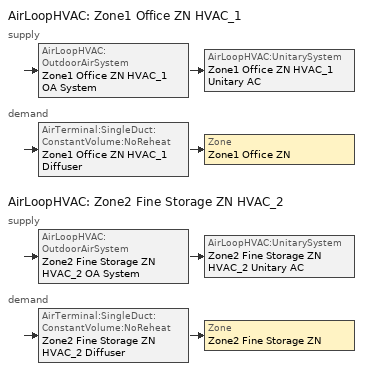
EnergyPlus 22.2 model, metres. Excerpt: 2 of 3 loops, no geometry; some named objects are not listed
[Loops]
AirLoopHVAC 'Zone1 Office ZN HVAC_1'
 supply: AirLoopHVAC:OutdoorAirSystem 'Zone1 Office ZN HVAC_1 OA System' > AirLoopHVAC:UnitarySystem 'Zone1 Office ZN HVAC_1 Unitary AC'
 demand: AirTerminal:SingleDuct:ConstantVolume:NoReheat 'Zone1 Office ZN HVAC_1 Diffuser' > Zone 'Zone1 Office ZN'
AirLoopHVAC 'Zone2 Fine Storage ZN HVAC_2'
 supply: AirLoopHVAC:OutdoorAirSystem 'Zone2 Fine Storage ZN HVAC_2 OA System' > AirLoopHVAC:UnitarySystem 'Zone2 Fine Storage ZN HVAC_2 Unitary AC'
 demand: AirTerminal:SingleDuct:ConstantVolume:NoReheat 'Zone2 Fine Storage ZN HVAC_2 Diffuser' > Zone 'Zone2 Fine Storage ZN'
[ZoneControl:Thermostat] Temperature Difference Between Cutout And Setpoint {deltaC}=0
Name | Zone or ZoneList | Control Type Schedule | Control 1
Zone1 Office ZN Thermostat | Zone1 Office ZN | Zone1 Office ZN Thermostat Schedule | Warehouse Office Thermostat 1
Zone2 Fine Storage ZN Thermostat | Zone2 Fine Storage ZN | Zone2 Fine Storage ZN Thermostat Schedule | Warehouse Fine Thermostat 1
[ThermostatSetpoint:DualSetpoint]
Name | Heating Setpoint Temperature Schedule | Cooling Setpoint Temperature Schedule
Warehouse Office Thermostat 1 | Warehouse HtgSetp | Warehouse ClgSetp
Warehouse Fine Thermostat 1 | Warehouse Fine Storage Heating Setpoint Schedule | Warehouse Fine Storage Cooling Setpoint Schedule
[AirTerminal:SingleDuct:ConstantVolume:NoReheat] Availability Schedule=Always On Discrete; Maximum Air Flow Rate {m3/s}=AutoSize
Zone1 Office ZN HVAC_1 Diffuser; Zone2 Fine Storage ZN HVAC_2 Diffuser
[Zone equipment]
Zone1 Office ZN: Zone1 Office ZN HVAC_1 Diffuser
Zone2 Fine Storage ZN: Zone2 Fine Storage ZN HVAC_2 Diffuser
[Sizing:Zone] Zone Cooling Design Supply Air Temperature Input Method=SupplyAirTemperature; Zone Cooling Design Supply Air Temperature {C}=12.7778; Zone Cooling Design Supply Air Temperature Difference {deltaC}=11.11; Zone Heating Design Supply Air Temperature Input Method=SupplyAirTemperature; Zone Heating Design Supply Air Temperature {C}=50; Zone Heating Design Supply Air Temperature Difference {deltaC}=11.11; Zone Cooling Design Supply Air Humidity Ratio {kgWater/kgDryAir}=0.0085; Zone Heating Design Supply Air Humidity Ratio {kgWater/kgDryAir}=0.008; Cooling Design Air Flow Method=DesignDay; Cooling Design Air Flow Rate {m3/s}=0; Cooling Minimum Air Flow per Zone Floor Area {m3/s-m2}=0.000762; Cooling Minimum Air Flow {m3/s}=0; Cooling Minimum Air Flow Fraction=0; Heating Design Air Flow Method=DesignDay; Heating Design Air Flow Rate {m3/s}=0; Heating Maximum Air Flow per Zone Floor Area {m3/s-m2}=0.002032; Heating Maximum Air Flow {m3/s}=0.141576; Heating Maximum Air Flow Fraction=0.3; Account for Dedicated Outdoor Air System=No; Zone Load Sizing Method=Sensible Load Only No Latent Load; Zone Latent Cooling Design Supply Air Humidity Ratio Input Method=HumidityRatioDifference; Zone Cooling Design Supply Air Humidity Ratio Difference {kgWater/kgDryAir}=0.005; Zone Latent Heating Design Supply Air Humidity Ratio Input Method=HumidityRatioDifference; Zone Humidification Design Supply Air Humidity Ratio Difference {kgWater/kgDryAir}=0.005
Name | Design Specification Outdoor Air Object
Zone1 Office ZN | Zone1 Office ZN DSOA Space List
Zone2 Fine Storage ZN | Zone2 Fine Storage ZN DSOA Space List
[Controller:MechanicalVentilation] Availability Schedule=Warehouse MinOA_MotorizedDamper_Sched; Demand Controlled Ventilation=No; System Outdoor Air Method=ZoneSum
Name | Zone or ZoneList Name 1 | Design Specification Outdoor Air Object Name 1
Controller Mechanical Ventilation 1 | Zone1 Office ZN | Warehouse Office Ventilation
Controller Mechanical Ventilation 2 | Zone2 Fine Storage ZN | Warehouse Fine Ventilation
[DesignSpecification:OutdoorAir] Outdoor Air Method=Sum; Outdoor Air Flow per Zone Floor Area {m3/s-m2}=0.0003048; Outdoor Air Flow per Zone {m3/s}=0; Outdoor Air Flow Air Changes per Hour {1/hr}=0
Name | Outdoor Air Flow per Person {m3/s-person}
Warehouse Office Ventilation | 0.00235974
Warehouse Fine Ventilation | 0
[DesignSpecification:OutdoorAir:SpaceList]
Name | Space Name 1 | Space Design Specification Outdoor Air Object Name 1
Zone1 Office ZN DSOA Space List | Zone1 Office | Warehouse Office Ventilation
Zone2 Fine Storage ZN DSOA Space List | Zone2 Fine Storage | Warehouse Fine Ventilation
[Coil:Heating:Fuel] Fuel Type=NaturalGas; Burner Efficiency=0.8; Nominal Capacity {W}=AutoSize; Parasitic Electric Load {W}=0; Parasitic Fuel Load {W}=0
Name | Availability Schedule
Zone3 Bulk Storage ZN UnitHeater Gas Htg Coil 164kBtu/hr 0.8 Thermal Eff | Always On
Zone1 Office ZN HVAC_1 Gas Htg Coil 146kBtu/hr 0.8 Thermal Eff; Zone2 Fine Storage ZN HVAC_2 Gas Htg Coil 463kBtu/hr 0.8 Thermal Eff | Always On Discrete
[AirLoopHVAC] Design Supply Air Flow Rate {m3/s}=AutoSize; Design Return Air Flow Fraction of Supply Air Flow=1
Zone1 Office ZN HVAC_1; Zone2 Fine Storage ZN HVAC_2
[Sizing:System] Type of Load to Size On=Sensible; Design Outdoor Air Flow Rate {m3/s}=Autosize; Central Heating Maximum System Air Flow Ratio=1; Preheat Design Temperature {C}=7.22222; Preheat Design Humidity Ratio {kgWater/kgDryAir}=0.008; Precool Design Temperature {C}=12.7778; Precool Design Humidity Ratio {kgWater/kgDryAir}=0.008; Central Cooling Design Supply Air Temperature {C}=12.7778; Central Heating Design Supply Air Temperature {C}=50; Type of Zone Sum to Use=Coincident; 100% Outdoor Air in Cooling=No; 100% Outdoor Air in Heating=No; Central Cooling Design Supply Air Humidity Ratio {kgWater/kgDryAir}=0.0085; Central Heating Design Supply Air Humidity Ratio {kgWater/kgDryAir}=0.008; Cooling Supply Air Flow Rate Method=DesignDay; Cooling Supply Air Flow Rate {m3/s}=0; Cooling Supply Air Flow Rate Per Floor Area {m3/s-m2}=0.00996765; Cooling Fraction of Autosized Cooling Supply Air Flow Rate=1; Cooling Supply Air Flow Rate Per Unit Cooling Capacity {m3/s-W}=3.94755e-05; Heating Supply Air Flow Rate Method=DesignDay; Heating Supply Air Flow Rate {m3/s}=0; Heating Supply Air Flow Rate Per Floor Area {m3/s-m2}=0.00996765; Heating Fraction of Autosized Heating Supply Air Flow Rate=1; Heating Fraction of Autosized Cooling Supply Air Flow Rate=1; Heating Supply Air Flow Rate Per Unit Heating Capacity {m3/s-W}=3.15882e-05; System Outdoor Air Method=ZoneSum; Zone Maximum Outdoor Air Fraction=1; Cooling Design Capacity Method=CoolingDesignCapacity; Cooling Design Capacity {W}=Autosize; Cooling Design Capacity Per Floor Area {W/m2}=234.7; Fraction of Autosized Cooling Design Capacity=1; Heating Design Capacity Method=HeatingDesignCapacity; Heating Design Capacity {W}=Autosize; Heating Design Capacity Per Floor Area {W/m2}=157; Fraction of Autosized Heating Design Capacity=1; Central Cooling Capacity Control Method=OnOff; Occupant Diversity=Autosize
Zone1 Office ZN HVAC_1; Zone2 Fine Storage ZN HVAC_2
[AvailabilityManager:NightCycle] Applicability Schedule=Always On Discrete; Fan Schedule=Warehouse FanSched; Control Type=CycleOnAny; Thermostat Tolerance {deltaC}=1; Cycling Run Time Control Type=FixedRunTime; Cycling Run Time {s}=1800
Availability Manager Night Cycle 1; Availability Manager Night Cycle 2
[Controller:OutdoorAir] Minimum Outdoor Air Flow Rate {m3/s}=Autosize; Maximum Outdoor Air Flow Rate {m3/s}=Autosize; Economizer Control Type=DifferentialEnthalpy; Economizer Control Action Type=ModulateFlow; Lockout Type=LockoutWithHeating; Minimum Limit Type=FixedMinimum; Minimum Outdoor Air Schedule=Warehouse MinOA_MotorizedDamper_Sched; High Humidity Control=No; Control High Indoor Humidity Based on Outdoor Humidity Ratio=Yes; Heat Recovery Bypass Control Type=BypassWhenWithinEconomizerLimits
Name | Maximum Fraction of Outdoor Air Schedule | Mechanical Ventilation Controller
Zone1 Office ZN HVAC_1 OA System Controller | Zone1OfficeZNHVAC1maxOASch | Controller Mechanical Ventilation 1
Zone2 Fine Storage ZN HVAC_2 OA System Controller | Zone2FineStorageZNHVAC2maxOASch | Controller Mechanical Ventilation 2
[AvailabilityManager:Scheduled] Schedule=Always On Discrete
Zone1 Office ZN HVAC_1 OA System Availability Manager; Zone2 Fine Storage ZN HVAC_2 OA System Availability Manager
[SetpointManager:MixedAir] Control Variable=Temperature
Name | Setpoint Node or NodeList
Zone1 Office ZN HVAC_1 Mixed Air Node OS Default SPM | Zone1 Office ZN HVAC_1 Mixed Air Node
Zone2 Fine Storage ZN HVAC_2 Mixed Air Node OS Default SPM | Zone2 Fine Storage ZN HVAC_2 Mixed Air Node
[AirLoopHVAC:UnitarySystem] Control Type=Load; Dehumidification Control Type=None; Availability Schedule=Outage Availability Schedule; Fan Placement=DrawThrough; Supply Air Fan Operating Mode Schedule=Warehouse FanSched; DX Heating Coil Sizing Ratio=1; Use DOAS DX Cooling Coil=No; Minimum Supply Air Temperature {C}=2; Latent Load Control=SensibleOnlyLoadControl; Cooling Supply Air Flow Rate {m3/s}=Autosize; Heating Supply Air Flow Rate {m3/s}=Autosize; No Load Supply Air Flow Rate {m3/s}=Autosize; Maximum Supply Air Temperature {C}=80; Maximum Outdoor Dry-Bulb Temperature for Supplemental Heater Operation {C}=21; Maximum Cycling Rate {cycles/hr}=2.5; Heat Pump Time Constant {s}=60; Fraction of On-Cycle Power Use=0.01; Heat Pump Fan Delay Time {s}=60; Ancillary On-Cycle Electric Power {W}=0; Ancillary Off-Cycle Electric Power {W}=0
Name | Controlling Zone or Thermostat Location | Supply Fan | Heating Coil | Cooling Coil | Supplemental Heating Coil
Zone1 Office ZN HVAC_1 Unitary AC | Zone1 Office ZN | Zone1 Office ZN HVAC_1 Fan | Zone1 Office ZN HVAC_1 Gas Htg Coil 146kBtu/hr 0.8 Thermal Eff | Zone1 Office ZN HVAC_1 2spd DX AC Clg Coil 73kBtu/hr 11.0EER | Zone1 Office ZN HVAC_1 No Heat
Zone2 Fine Storage ZN HVAC_2 Unitary AC | Zone2 Fine Storage ZN | Zone2 Fine Storage ZN HVAC_2 Fan | Zone2 Fine Storage ZN HVAC_2 Gas Htg Coil 463kBtu/hr 0.8 Thermal Eff | Zone2 Fine Storage ZN HVAC_2 2spd DX AC Clg Coil 246kBtu/hr 9.8EER | Zone2 Fine Storage ZN HVAC_2 No Heat
[Fan:OnOff] Availability Schedule=Always On Discrete; Pressure Rise {Pa}=622.722; Maximum Flow Rate {m3/s}=Autosize; Motor In Airstream Fraction=1
Name | Fan Total Efficiency | Motor Efficiency | Fan Power Ratio Function of Speed Ratio Curve | Fan Efficiency Ratio Function of Speed Ratio Curve
Zone1 Office ZN HVAC_1 Fan | 0.56225 | 0.865 | Fan On Off Power Curve | Fan On Off Efficiency Curve
Zone2 Fine Storage ZN HVAC_2 Fan | 0.58175 | 0.895 | Fan On Off Power Curve 1 | Fan On Off Efficiency Curve 1
[Coil:Cooling:DX:TwoSpeed] Availability Schedule=Always On Discrete; High Speed Gross Rated Total Cooling Capacity {W}=Autosize; High Speed Rated Sensible Heat Ratio=Autosize; High Speed Rated Air Flow Rate {m3/s}=Autosize; Unit Internal Static Air Pressure {Pa}=773.3; Low Speed Gross Rated Total Cooling Capacity {W}=Autosize; Low Speed Gross Rated Sensible Heat Ratio=0.69; Low Speed Rated Air Flow Rate {m3/s}=Autosize; Condenser Type=AirCooled; Minimum Outdoor Dry-Bulb Temperature for Compressor Operation {C}=-25; High Speed Evaporative Condenser Effectiveness=0.9; High Speed Evaporative Condenser Air Flow Rate {m3/s}=Autosize; High Speed Evaporative Condenser Pump Rated Power Consumption {W}=Autosize; Low Speed Evaporative Condenser Effectiveness=0.9; Low Speed Evaporative Condenser Air Flow Rate {m3/s}=Autosize; Low Speed Evaporative Condenser Pump Rated Power Consumption {W}=Autosize; Basin Heater Capacity {W/K}=10; Basin Heater Setpoint Temperature {C}=2
Name | High Speed Gross Rated Cooling COP {W/W} | Total Cooling Capacity Function of Temperature Curve | Total Cooling Capacity Function of Flow Fraction Curve | Energy Input Ratio Function of Temperature Curve | Energy Input Ratio Function of Flow Fraction Curve | Part Load Fraction Correlation Curve | Low Speed Gross Rated Cooling COP {W/W} | Low Speed Total Cooling Capacity Function of Temperature Curve | Low Speed Energy Input Ratio Function of Temperature Curve
Zone1 Office ZN HVAC_1 2spd DX AC Clg Coil 73kBtu/hr 11.0EER | 3.79883 | PSZ-Fine Storage DX Coil Cap-FT | DX Coil Cap-FF | PSZ-AC DX Coil EIR-FT | Split DX Coil EIR-FF | HPACCOOLPLFFPLR | 3.79883 | PSZ-Fine Storage DX Coil Cap-FT | PSZ-AC DX Coil EIR-FT
Zone2 Fine Storage ZN HVAC_2 2spd DX AC Clg Coil 246kBtu/hr 9.8EER | 3.39929 | PSZ-AC_CoolCLennoxStandard10Ton_TGA120S2B_CapFT | AHU-1_CoolCStandard10Ton_CapFF | PSZ-AC_CoolCStandard10Ton_EIRFT | CoolCLennoxStandard10Ton_TGA120S2B_EIRFFF | PSZ-AC_CoolCLennoxStandard10Ton_TGA120S2B_PLR | 3.39929 | PSZ-AC_CoolCLennoxStandard10Ton_TGA120S2B_CapFT | PSZ-AC_CoolCStandard10Ton_EIRFT
[Coil:Heating:Electric] Availability Schedule=Always Off Discrete; Efficiency=1; Nominal Capacity {W}=0
Zone1 Office ZN HVAC_1 No Heat; Zone2 Fine Storage ZN HVAC_2 No Heat
[SetpointManager:SingleZone:Reheat] Control Variable=Temperature; Minimum Supply Air Temperature {C}=12.7778; Maximum Supply Air Temperature {C}=50
Name | Control Zone | Setpoint Node or NodeList
Zone1 Office ZN Setpoint Manager SZ Reheat | Zone1 Office ZN | Zone1 Office ZN HVAC_1 Supply Outlet Node
Zone2 Fine Storage ZN Setpoint Manager SZ Reheat | Zone2 Fine Storage ZN | Zone2 Fine Storage ZN HVAC_2 Supply Outlet Node
[Schedule:Day:Interval]
Warehouse HtgSetp Default; Warehouse HtgSetp Sat Day: No, 06:00, 15.6, 18:00, 21.1, 24:00, 15.6
Warehouse HtgSetp Sun Day: No, 24:00, 15.6
Schedule Day 15; Schedule Day 12; Schedule Day 10; Schedule Day 40; Schedule Day 30; Schedule Day 60; Schedule Day 1; Schedule Day 38; Schedule Day 50: No, 01:00, 0, 02:00, 0, 03:00, 0, 04:00, 0, 05:00, 0, 06:00, 0, 07:00, 0, 08:00, 0, 09:00, 0, 10:00, 0, 11:00, 0, 12:00, 0, 13:00, 0, 14:00, 0, 15:00, 0, 16:00, 0, 17:00, 0, 18:00, 0, 19:00, 0, 20:00, 0, 21:00, 0, 22:00, 0, 23:00, 0, 24:00, 0
Schedule Day 16: No, 01:00, 15.6, 02:00, 15.6, 03:00, 15.6, 04:00, 15.6, 05:00, 15.6, 06:00, 15.6, 07:00, 21.1, 08:00, 21.1, 09:00, 21.1, 10:00, 21.1, 11:00, 21.1, 12:00, 21.1, 13:00, 21.1, 14:00, 21.1, 15:00, 21.1, 16:00, 21.1, 17:00, 21.1, 18:00, 21.1, 19:00, 15.6, 20:00, 15.6, 21:00, 15.6, 22:00, 15.6, 23:00, 15.6, 24:00, 15.6
Warehouse HtgSetp Summer Design Day; Warehouse HtgSetp Winter Design Day: No, 06:00, 15.6, 07:00, 17.8, 08:00, 20, 18:00, 21, 24:00, 15.6
Warehouse ClgSetp Default: No, 06:00, 29.4, 18:00, 23.9, 24:00, 29.4
Warehouse ClgSetp Sun Day: No, 24:00, 29.4
Schedule Day 13: No, 01:00, 29.4, 02:00, 29.4, 03:00, 29.4, 04:00, 29.4, 05:00, 29.4, 06:00, 29.4, 07:00, 23.9, 08:00, 23.9, 09:00, 23.9, 10:00, 23.9, 11:00, 23.9, 12:00, 23.9, 13:00, 23.9, 14:00, 23.9, 15:00, 23.9, 16:00, 23.9, 17:00, 23.9, 18:00, 23.9, 19:00, 29.4, 20:00, 29.4, 21:00, 29.4, 22:00, 29.4, 23:00, 29.4, 24:00, 29.4
Warehouse ClgSetp Summer Design Day; Warehouse ClgSetp Winter Design Day: No, 06:00, 29.4, 07:00, 27.8, 08:00, 25.6, 18:00, 23.9, 24:00, 29.4
Warehouse MinOA_MotorizedDamper_Sched Sat|Wkdy Day: No, 08:00, 0, 18:00, 1, 24:00, 0
Warehouse MinOA_MotorizedDamper_Sched Default; Warehouse FanSched Default: No, 24:00, 0
Schedule Day 11: No, 01:00, 0, 02:00, 0, 03:00, 0, 04:00, 0, 05:00, 0, 06:00, 0, 07:00, 0, 08:00, 0, 09:00, 1, 10:00, 1, 11:00, 1, 12:00, 1, 13:00, 1, 14:00, 1, 15:00, 1, 16:00, 1, 17:00, 1, 18:00, 1, 19:00, 0, 20:00, 0, 21:00, 0, 22:00, 0, 23:00, 0, 24:00, 0
Warehouse MinOA_MotorizedDamper_Sched Summer Design Day; Warehouse MinOA_MotorizedDamper_Sched Winter Design Day; Always On Default; Warehouse FanSched Summer Design Day; Warehouse FanSched Winter Design Day: No, 24:00, 1
Warehouse Fine Storage Heating Setpoint Schedule Default; Warehouse Fine Storage Heating Setpoint Schedule Summer Design Day; Warehouse Fine Storage Heating Setpoint Schedule Winter Design Day: No, 24:00, 15.56
Schedule Day 41: No, 01:00, 15.56, 02:00, 15.56, 03:00, 15.56, 04:00, 15.56, 05:00, 15.56, 06:00, 15.56, 07:00, 15.56, 08:00, 15.56, 09:00, 15.56, 10:00, 15.56, 11:00, 15.56, 12:00, 15.56, 13:00, 15.56, 14:00, 15.56, 15:00, 15.56, 16:00, 15.56, 17:00, 15.56, 18:00, 15.56, 19:00, 15.56, 20:00, 15.56, 21:00, 15.56, 22:00, 15.56, 23:00, 15.56, 24:00, 15.56
Warehouse Fine Storage Cooling Setpoint Schedule Default; Warehouse Fine Storage Cooling Setpoint Schedule Summer Design Day; Warehouse Fine Storage Cooling Setpoint Schedule Winter Design Day: No, 24:00, 26.7
Schedule Day 31: No, 01:00, 26.7, 02:00, 26.7, 03:00, 26.7, 04:00, 26.7, 05:00, 26.7, 06:00, 26.7, 07:00, 26.7, 08:00, 26.7, 09:00, 26.7, 10:00, 26.7, 11:00, 26.7, 12:00, 26.7, 13:00, 26.7, 14:00, 26.7, 15:00, 26.7, 16:00, 26.7, 17:00, 26.7, 18:00, 26.7, 19:00, 26.7, 20:00, 26.7, 21:00, 26.7, 22:00, 26.7, 23:00, 26.7, 24:00, 26.7
Schedule Day 61: No, 01:00, 1, 02:00, 1, 03:00, 1, 04:00, 1, 05:00, 1, 06:00, 1, 07:00, 1, 08:00, 1, 09:00, 1, 10:00, 1, 11:00, 1, 12:00, 1, 13:00, 1, 14:00, 1, 15:00, 1, 16:00, 1, 17:00, 1, 18:00, 1, 19:00, 1, 20:00, 1, 21:00, 1, 22:00, 1, 23:00, 1, 24:00, 1
Schedule Day 2; Schedule Day 51: No, 01:00, 0.7, 02:00, 0.7, 03:00, 0.7, 04:00, 0.7, 05:00, 0.7, 06:00, 0.7, 07:00, 0.7, 08:00, 0.7, 09:00, 0.7, 10:00, 0.7, 11:00, 0.7, 12:00, 0.7, 13:00, 0.7, 14:00, 0.7, 15:00, 0.7, 16:00, 0.7, 17:00, 0.7, 18:00, 0.7, 19:00, 0.7, 20:00, 0.7, 21:00, 0.7, 22:00, 0.7, 23:00, 0.7, 24:00, 0.7
Schedule Day 39: No, 01:00, 0, 02:00, 0, 03:00, 0, 04:00, 0, 05:00, 0, 06:00, 0, 07:00, 0, 08:00, 1, 09:00, 1, 10:00, 1, 11:00, 1, 12:00, 1, 13:00, 1, 14:00, 1, 15:00, 1, 16:00, 1, 17:00, 1, 18:00, 1, 19:00, 0, 20:00, 0, 21:00, 0, 22:00, 0, 23:00, 0, 24:00, 0
Warehouse FanSched Sat|Wkdy Day: No, 07:00, 0, 18:00, 1, 24:00, 0
Zone1OfficeZNHVAC1maxOASchDefault; Zone2FineStorageZNHVAC2maxOASchDefault: No, 24:00, 0.7
[Schedule:Week:Daily]
Warehouse HtgSetp Week Rule - Jan1-Jan6: Warehouse HtgSetp Default, Warehouse HtgSetp Default, Warehouse HtgSetp Default, Warehouse HtgSetp Default, Warehouse HtgSetp Default, Warehouse HtgSetp Default, Warehouse HtgSetp Sat Day, Warehouse HtgSetp Default, Warehouse HtgSetp Summer Design Day, Warehouse HtgSetp Winter Design Day, Warehouse HtgSetp Default, Warehouse HtgSetp Default
Warehouse HtgSetp Week Rule - Jan7-May26; Warehouse HtgSetp Week Rule - Jun3-Dec31: Warehouse HtgSetp Sun Day, Warehouse HtgSetp Default, Warehouse HtgSetp Default, Warehouse HtgSetp Default, Warehouse HtgSetp Default, Warehouse HtgSetp Default, Warehouse HtgSetp Sat Day, Warehouse HtgSetp Default, Warehouse HtgSetp Summer Design Day, Warehouse HtgSetp Winter Design Day, Warehouse HtgSetp Default, Warehouse HtgSetp Default
Warehouse HtgSetp Week Rule - May27-Jun2: Warehouse HtgSetp Sun Day, Warehouse HtgSetp Default, Warehouse HtgSetp Default, Schedule Day 15, Schedule Day 16, Warehouse HtgSetp Default, Warehouse HtgSetp Sat Day, Warehouse HtgSetp Default, Warehouse HtgSetp Summer Design Day, Warehouse HtgSetp Winter Design Day, Warehouse HtgSetp Default, Warehouse HtgSetp Default
Warehouse ClgSetp Week Rule - Jan1-Jan6: Warehouse ClgSetp Default, Warehouse ClgSetp Default, Warehouse ClgSetp Default, Warehouse ClgSetp Default, Warehouse ClgSetp Default, Warehouse ClgSetp Default, Warehouse ClgSetp Default, Warehouse ClgSetp Default, Warehouse ClgSetp Summer Design Day, Warehouse ClgSetp Winter Design Day, Warehouse ClgSetp Default, Warehouse ClgSetp Default
Warehouse ClgSetp Week Rule - Jan7-May26; Warehouse ClgSetp Week Rule - Jun3-Dec31: Warehouse ClgSetp Sun Day, Warehouse ClgSetp Default, Warehouse ClgSetp Default, Warehouse ClgSetp Default, Warehouse ClgSetp Default, Warehouse ClgSetp Default, Warehouse ClgSetp Default, Warehouse ClgSetp Default, Warehouse ClgSetp Summer Design Day, Warehouse ClgSetp Winter Design Day, Warehouse ClgSetp Default, Warehouse ClgSetp Default
Warehouse ClgSetp Week Rule - May27-Jun2: Warehouse ClgSetp Sun Day, Warehouse ClgSetp Default, Warehouse ClgSetp Default, Schedule Day 12, Schedule Day 13, Warehouse ClgSetp Default, Warehouse ClgSetp Default, Warehouse ClgSetp Default, Warehouse ClgSetp Summer Design Day, Warehouse ClgSetp Winter Design Day, Warehouse ClgSetp Default, Warehouse ClgSetp Default
Warehouse MinOA_MotorizedDamper_Sched Week Rule - Jan1-Jan6: Warehouse MinOA_MotorizedDamper_Sched Sat|Wkdy Day, Warehouse MinOA_MotorizedDamper_Sched Sat|Wkdy Day, Warehouse MinOA_MotorizedDamper_Sched Sat|Wkdy Day, Warehouse MinOA_MotorizedDamper_Sched Sat|Wkdy Day, Warehouse MinOA_MotorizedDamper_Sched Sat|Wkdy Day, Warehouse MinOA_MotorizedDamper_Sched Sat|Wkdy Day, Warehouse MinOA_MotorizedDamper_Sched Sat|Wkdy Day, Warehouse MinOA_MotorizedDamper_Sched Default, Warehouse MinOA_MotorizedDamper_Sched Summer Design Day, Warehouse MinOA_MotorizedDamper_Sched Winter Design Day, Warehouse MinOA_MotorizedDamper_Sched Default, Warehouse MinOA_MotorizedDamper_Sched Default
Warehouse MinOA_MotorizedDamper_Sched Week Rule - Jan7-May26; Warehouse MinOA_MotorizedDamper_Sched Week Rule - Jun3-Dec31: Warehouse MinOA_MotorizedDamper_Sched Default, Warehouse MinOA_MotorizedDamper_Sched Sat|Wkdy Day, Warehouse MinOA_MotorizedDamper_Sched Sat|Wkdy Day, Warehouse MinOA_MotorizedDamper_Sched Sat|Wkdy Day, Warehouse MinOA_MotorizedDamper_Sched Sat|Wkdy Day, Warehouse MinOA_MotorizedDamper_Sched Sat|Wkdy Day, Warehouse MinOA_MotorizedDamper_Sched Sat|Wkdy Day, Warehouse MinOA_MotorizedDamper_Sched Default, Warehouse MinOA_MotorizedDamper_Sched Summer Design Day, Warehouse MinOA_MotorizedDamper_Sched Winter Design Day, Warehouse MinOA_MotorizedDamper_Sched Default, Warehouse MinOA_MotorizedDamper_Sched Default
Warehouse MinOA_MotorizedDamper_Sched Week Rule - May27-Jun2: Warehouse MinOA_MotorizedDamper_Sched Default, Warehouse MinOA_MotorizedDamper_Sched Sat|Wkdy Day, Warehouse MinOA_MotorizedDamper_Sched Sat|Wkdy Day, Schedule Day 10, Schedule Day 11, Warehouse MinOA_MotorizedDamper_Sched Sat|Wkdy Day, Warehouse MinOA_MotorizedDamper_Sched Sat|Wkdy Day, Warehouse MinOA_MotorizedDamper_Sched Default, Warehouse MinOA_MotorizedDamper_Sched Summer Design Day, Warehouse MinOA_MotorizedDamper_Sched Winter Design Day, Warehouse MinOA_MotorizedDamper_Sched Default, Warehouse MinOA_MotorizedDamper_Sched Default
Warehouse Fine Storage Heating Setpoint Schedule Week Rule - Jan1-May26; Warehouse Fine Storage Heating Setpoint Schedule Week Rule - Jun3-Dec31: Warehouse Fine Storage Heating Setpoint Schedule Default, Warehouse Fine Storage Heating Setpoint Schedule Default, Warehouse Fine Storage Heating Setpoint Schedule Default, Warehouse Fine Storage Heating Setpoint Schedule Default, Warehouse Fine Storage Heating Setpoint Schedule Default, Warehouse Fine Storage Heating Setpoint Schedule Default, Warehouse Fine Storage Heating Setpoint Schedule Default, Warehouse Fine Storage Heating Setpoint Schedule Default, Warehouse Fine Storage Heating Setpoint Schedule Summer Design Day, Warehouse Fine Storage Heating Setpoint Schedule Winter Design Day, Warehouse Fine Storage Heating Setpoint Schedule Default, Warehouse Fine Storage Heating Setpoint Schedule Default
Warehouse Fine Storage Heating Setpoint Schedule Week Rule - May27-Jun2: Warehouse Fine Storage Heating Setpoint Schedule Default, Warehouse Fine Storage Heating Setpoint Schedule Default, Warehouse Fine Storage Heating Setpoint Schedule Default, Schedule Day 40, Schedule Day 41, Warehouse Fine Storage Heating Setpoint Schedule Default, Warehouse Fine Storage Heating Setpoint Schedule Default, Warehouse Fine Storage Heating Setpoint Schedule Default, Warehouse Fine Storage Heating Setpoint Schedule Summer Design Day, Warehouse Fine Storage Heating Setpoint Schedule Winter Design Day, Warehouse Fine Storage Heating Setpoint Schedule Default, Warehouse Fine Storage Heating Setpoint Schedule Default
Warehouse Fine Storage Cooling Setpoint Schedule Week Rule - Jan1-May26; Warehouse Fine Storage Cooling Setpoint Schedule Week Rule - Jun3-Dec31: Warehouse Fine Storage Cooling Setpoint Schedule Default, Warehouse Fine Storage Cooling Setpoint Schedule Default, Warehouse Fine Storage Cooling Setpoint Schedule Default, Warehouse Fine Storage Cooling Setpoint Schedule Default, Warehouse Fine Storage Cooling Setpoint Schedule Default, Warehouse Fine Storage Cooling Setpoint Schedule Default, Warehouse Fine Storage Cooling Setpoint Schedule Default, Warehouse Fine Storage Cooling Setpoint Schedule Default, Warehouse Fine Storage Cooling Setpoint Schedule Summer Design Day, Warehouse Fine Storage Cooling Setpoint Schedule Winter Design Day, Warehouse Fine Storage Cooling Setpoint Schedule Default, Warehouse Fine Storage Cooling Setpoint Schedule Default
Warehouse Fine Storage Cooling Setpoint Schedule Week Rule - May27-Jun2: Warehouse Fine Storage Cooling Setpoint Schedule Default, Warehouse Fine Storage Cooling Setpoint Schedule Default, Warehouse Fine Storage Cooling Setpoint Schedule Default, Schedule Day 30, Schedule Day 31, Warehouse Fine Storage Cooling Setpoint Schedule Default, Warehouse Fine Storage Cooling Setpoint Schedule Default, Warehouse Fine Storage Cooling Setpoint Schedule Default, Warehouse Fine Storage Cooling Setpoint Schedule Summer Design Day, Warehouse Fine Storage Cooling Setpoint Schedule Winter Design Day, Warehouse Fine Storage Cooling Setpoint Schedule Default, Warehouse Fine Storage Cooling Setpoint Schedule Default
Always On Week Rule - Jan1-May26; Always On Week Rule - Jun3-Dec31: Always On Default, Always On Default, Always On Default, Always On Default, Always On Default, Always On Default, Always On Default, Always On Default, Always On Default, Always On Default, Always On Default, Always On Default
Always On Week Rule - May27-Jun2: Always On Default, Always On Default, Always On Default, Schedule Day 60, Schedule Day 61, Always On Default, Always On Default, Always On Default, Always On Default, Always On Default, Always On Default, Always On Default
Warehouse FanSched Week Rule - Jan1-Jan6: Warehouse FanSched Sat|Wkdy Day, Warehouse FanSched Sat|Wkdy Day, Warehouse FanSched Sat|Wkdy Day, Warehouse FanSched Sat|Wkdy Day, Warehouse FanSched Sat|Wkdy Day, Warehouse FanSched Sat|Wkdy Day, Warehouse FanSched Sat|Wkdy Day, Warehouse FanSched Default, Warehouse FanSched Summer Design Day, Warehouse FanSched Winter Design Day, Warehouse FanSched Default, Warehouse FanSched Default
Warehouse FanSched Week Rule - Jan7-May26; Warehouse FanSched Week Rule - Jun3-Dec31: Warehouse FanSched Default, Warehouse FanSched Sat|Wkdy Day, Warehouse FanSched Sat|Wkdy Day, Warehouse FanSched Sat|Wkdy Day, Warehouse FanSched Sat|Wkdy Day, Warehouse FanSched Sat|Wkdy Day, Warehouse FanSched Sat|Wkdy Day, Warehouse FanSched Default, Warehouse FanSched Summer Design Day, Warehouse FanSched Winter Design Day, Warehouse FanSched Default, Warehouse FanSched Default
Warehouse FanSched Week Rule - May27-Jun2: Warehouse FanSched Default, Warehouse FanSched Sat|Wkdy Day, Warehouse FanSched Sat|Wkdy Day, Schedule Day 38, Schedule Day 39, Warehouse FanSched Sat|Wkdy Day, Warehouse FanSched Sat|Wkdy Day, Warehouse FanSched Default, Warehouse FanSched Summer Design Day, Warehouse FanSched Winter Design Day, Warehouse FanSched Default, Warehouse FanSched Default
Zone1OfficeZNHVAC1maxOASch Week Rule - Jan1-May26; Zone1OfficeZNHVAC1maxOASch Week Rule - Jun3-Dec31: Zone1OfficeZNHVAC1maxOASchDefault, Zone1OfficeZNHVAC1maxOASchDefault, Zone1OfficeZNHVAC1maxOASchDefault, Zone1OfficeZNHVAC1maxOASchDefault, Zone1OfficeZNHVAC1maxOASchDefault, Zone1OfficeZNHVAC1maxOASchDefault, Zone1OfficeZNHVAC1maxOASchDefault, Zone1OfficeZNHVAC1maxOASchDefault, Zone1OfficeZNHVAC1maxOASchDefault, Zone1OfficeZNHVAC1maxOASchDefault, Zone1OfficeZNHVAC1maxOASchDefault, Zone1OfficeZNHVAC1maxOASchDefault
Zone1OfficeZNHVAC1maxOASch Week Rule - May27-Jun2: Zone1OfficeZNHVAC1maxOASchDefault, Zone1OfficeZNHVAC1maxOASchDefault, Zone1OfficeZNHVAC1maxOASchDefault, Schedule Day 50, Schedule Day 51, Zone1OfficeZNHVAC1maxOASchDefault, Zone1OfficeZNHVAC1maxOASchDefault, Zone1OfficeZNHVAC1maxOASchDefault, Zone1OfficeZNHVAC1maxOASchDefault, Zone1OfficeZNHVAC1maxOASchDefault, Zone1OfficeZNHVAC1maxOASchDefault, Zone1OfficeZNHVAC1maxOASchDefault
Zone2FineStorageZNHVAC2maxOASch Week Rule - Jan1-May26; Zone2FineStorageZNHVAC2maxOASch Week Rule - Jun3-Dec31: Zone2FineStorageZNHVAC2maxOASchDefault, Zone2FineStorageZNHVAC2maxOASchDefault, Zone2FineStorageZNHVAC2maxOASchDefault, Zone2FineStorageZNHVAC2maxOASchDefault, Zone2FineStorageZNHVAC2maxOASchDefault, Zone2FineStorageZNHVAC2maxOASchDefault, Zone2FineStorageZNHVAC2maxOASchDefault, Zone2FineStorageZNHVAC2maxOASchDefault, Zone2FineStorageZNHVAC2maxOASchDefault, Zone2FineStorageZNHVAC2maxOASchDefault, Zone2FineStorageZNHVAC2maxOASchDefault, Zone2FineStorageZNHVAC2maxOASchDefault
Zone2FineStorageZNHVAC2maxOASch Week Rule - May27-Jun2: Zone2FineStorageZNHVAC2maxOASchDefault, Zone2FineStorageZNHVAC2maxOASchDefault, Zone2FineStorageZNHVAC2maxOASchDefault, Schedule Day 1, Schedule Day 2, Zone2FineStorageZNHVAC2maxOASchDefault, Zone2FineStorageZNHVAC2maxOASchDefault, Zone2FineStorageZNHVAC2maxOASchDefault, Zone2FineStorageZNHVAC2maxOASchDefault, Zone2FineStorageZNHVAC2maxOASchDefault, Zone2FineStorageZNHVAC2maxOASchDefault, Zone2FineStorageZNHVAC2maxOASchDefault
[Schedule:Year]
Warehouse HtgSetp: Warehouse HtgSetp Week Rule - Jan1-Jan6, 1, 1, 1, 6, Warehouse HtgSetp Week Rule - Jan7-May26, 1, 7, 5, 26, Warehouse HtgSetp Week Rule - May27-Jun2, 5, 27, 6, 2, Warehouse HtgSetp Week Rule - Jun3-Dec31, 6, 3, 12, 31
Warehouse ClgSetp: Warehouse ClgSetp Week Rule - Jan1-Jan6, 1, 1, 1, 6, Warehouse ClgSetp Week Rule - Jan7-May26, 1, 7, 5, 26, Warehouse ClgSetp Week Rule - May27-Jun2, 5, 27, 6, 2, Warehouse ClgSetp Week Rule - Jun3-Dec31, 6, 3, 12, 31
Warehouse MinOA_MotorizedDamper_Sched: Warehouse MinOA_MotorizedDamper_Sched Week Rule - Jan1-Jan6, 1, 1, 1, 6, Warehouse MinOA_MotorizedDamper_Sched Week Rule - Jan7-May26, 1, 7, 5, 26, Warehouse MinOA_MotorizedDamper_Sched Week Rule - May27-Jun2, 5, 27, 6, 2, Warehouse MinOA_MotorizedDamper_Sched Week Rule - Jun3-Dec31, 6, 3, 12, 31
Warehouse Fine Storage Heating Setpoint Schedule: Warehouse Fine Storage Heating Setpoint Schedule Week Rule - Jan1-May26, 1, 1, 5, 26, Warehouse Fine Storage Heating Setpoint Schedule Week Rule - May27-Jun2, 5, 27, 6, 2, Warehouse Fine Storage Heating Setpoint Schedule Week Rule - Jun3-Dec31, 6, 3, 12, 31
Warehouse Fine Storage Cooling Setpoint Schedule: Warehouse Fine Storage Cooling Setpoint Schedule Week Rule - Jan1-May26, 1, 1, 5, 26, Warehouse Fine Storage Cooling Setpoint Schedule Week Rule - May27-Jun2, 5, 27, 6, 2, Warehouse Fine Storage Cooling Setpoint Schedule Week Rule - Jun3-Dec31, 6, 3, 12, 31
Always On: Always On Week Rule - Jan1-May26, 1, 1, 5, 26, Always On Week Rule - May27-Jun2, 5, 27, 6, 2, Always On Week Rule - Jun3-Dec31, 6, 3, 12, 31
Warehouse FanSched: Warehouse FanSched Week Rule - Jan1-Jan6, 1, 1, 1, 6, Warehouse FanSched Week Rule - Jan7-May26, 1, 7, 5, 26, Warehouse FanSched Week Rule - May27-Jun2, 5, 27, 6, 2, Warehouse FanSched Week Rule - Jun3-Dec31, 6, 3, 12, 31
Zone1OfficeZNHVAC1maxOASch: Zone1OfficeZNHVAC1maxOASch Week Rule - Jan1-May26, 1, 1, 5, 26, Zone1OfficeZNHVAC1maxOASch Week Rule - May27-Jun2, 5, 27, 6, 2, Zone1OfficeZNHVAC1maxOASch Week Rule - Jun3-Dec31, 6, 3, 12, 31
Zone2FineStorageZNHVAC2maxOASch: Zone2FineStorageZNHVAC2maxOASch Week Rule - Jan1-May26, 1, 1, 5, 26, Zone2FineStorageZNHVAC2maxOASch Week Rule - May27-Jun2, 5, 27, 6, 2, Zone2FineStorageZNHVAC2maxOASch Week Rule - Jun3-Dec31, 6, 3, 12, 31
[Schedule:Compact]
Zone1 Office ZN Thermostat Schedule; Zone2 Fine Storage ZN Thermostat Schedule: Through: 12/31, For: AllDays, Until: 24:00, 4
Outage Availability Schedule: Through: 01/01, For: AllDays, Until: 24:00, 1, Through: 01/02, For: AllDays, Until: 24:00, 1, Through: 01/03, For: AllDays, Until: 24:00, 1, Through: 01/04, For: AllDays, Until: 24:00, 1, Through: 01/05, For: AllDays, Until: 24:00, 1, Through: 01/06, For: AllDays, Until: 24:00, 1, Through: 01/07, For: AllDays, Until: 24:00, 1, Through: 01/08, For: AllDays, Until: 24:00, 1, Through: 01/09, For: AllDays, Until: 24:00, 1, Through: 01/10, For: AllDays, Until: 24:00, 1, Through: 01/11, For: AllDays, Until: 24:00, 1, Through: 01/12, For: AllDays, Until: 24:00, 1, Through: 01/13, For: AllDays, Until: 24:00, 1, Through: 01/14, For: AllDays, Until: 24:00, 1, Through: 01/15, For: AllDays, Until: 24:00, 1, Through: 01/16, For: AllDays, Until: 24:00, 1, Through: 01/17, For: AllDays, Until: 24:00, 1, Through: 01/18, For: AllDays, Until: 24:00, 1, Through: 01/19, For: AllDays, Until: 24:00, 1, Through: 01/20, For: AllDays, Until: 24:00, 1, Through: 01/21, For: AllDays, Until: 24:00, 1, Through: 01/22, For: AllDays, Until: 24:00, 1, Through: 01/23, For: AllDays, Until: 24:00, 1, Through: 01/24, For: AllDays, Until: 24:00, 1, Through: 01/25, For: AllDays, Until: 24:00, 1, Through: 01/26, For: AllDays, Until: 24:00, 1, Through: 01/27, For: AllDays, Until: 24:00, 1, Through: 01/28, For: AllDays, Until: 24:00, 1, Through: 01/29, For: AllDays, Until: 24:00, 1, Through: 01/30, For: AllDays, Until: 24:00, 1, Through: 01/31, For: AllDays, Until: 24:00, 1, Through: 02/01, For: AllDays, Until: 24:00, 1, Through: 02/02, For: AllDays, Until: 24:00, 1, Through: 02/03, For: AllDays, Until: 24:00, 1, Through: 02/04, For: AllDays, Until: 24:00, 1, Through: 02/05, For: AllDays, Until: 24:00, 1, Through: 02/06, For: AllDays, Until: 24:00, 1, Through: 02/07, For: AllDays, Until: 24:00, 1, Through: 02/08, For: AllDays, Until: 24:00, 1, Through: 02/09, For: AllDays, Until: 24:00, 1, Through: 02/10, For: AllDays, Until: 24:00, 1, Through: 02/11, For: AllDays, Until: 24:00, 1, Through: 02/12, For: AllDays, Until: 24:00, 1, Through: 02/13, For: AllDays, Until: 24:00, 1, Through: 02/14, For: AllDays, Until: 24:00, 1, Through: 02/15, For: AllDays, Until: 24:00, 1, Through: 02/16, For: AllDays, Until: 24:00, 1, Through: 02/17, For: AllDays, Until: 24:00, 1, Through: 02/18, For: AllDays, Until: 24:00, 1, Through: 02/19, For: AllDays, Until: 24:00, 1, Through: 02/20, For: AllDays, Until: 24:00, 1, Through: 02/21, For: AllDays, Until: 24:00, 1, Through: 02/22, For: AllDays, Until: 24:00, 1, Through: 02/23, For: AllDays, Until: 24:00, 1, Through: 02/24, For: AllDays, Until: 24:00, 1, Through: 02/25, For: AllDays, Until: 24:00, 1, Through: 02/26, For: AllDays, Until: 24:00, 1, Through: 02/27, For: AllDays, Until: 24:00, 1, Through: 02/28, For: AllDays, Until: 24:00, 1, Through: 03/01, For: AllDays, Until: 24:00, 1, Through: 03/02, For: AllDays, Until: 24:00, 1, Through: 03/03, For: AllDays, Until: 24:00, 1, Through: 03/04, For: AllDays, Until: 24:00, 1, Through: 03/05, For: AllDays, Until: 24:00, 1, Through: 03/06, For: AllDays, Until: 24:00, 1, Through: 03/07, For: AllDays, Until: 24:00, 1, Through: 03/08, For: AllDays, Until: 24:00, 1, Through: 03/09, For: AllDays, Until: 24:00, 1, Through: 03/10, For: AllDays, Until: 24:00, 1, Through: 03/11, For: AllDays, Until: 24:00, 1, Through: 03/12, For: AllDays, Until: 24:00, 1, Through: 03/13, For: AllDays, Until: 24:00, 1, Through: 03/14, For: AllDays, Until: 24:00, 1, Through: 03/15, For: AllDays, Until: 24:00, 1, Through: 03/16, For: AllDays, Until: 24:00, 1, Through: 03/17, For: AllDays, Until: 24:00, 1, Through: 03/18, For: AllDays, Until: 24:00, 1, Through: 03/19, For: AllDays, Until: 24:00, 1, Through: 03/20, For: AllDays, Until: 24:00, 1, Through: 03/21, For: AllDays, Until: 24:00, 1, Through: 03/22, For: AllDays, Until: 24:00, 1, Through: 03/23, For: AllDays, Until: 24:00, 1, Through: 03/24, For: AllDays, Until: 24:00, 1, Through: 03/25, For: AllDays, Until: 24:00, 1, Through: 03/26, For: AllDays, Until: 24:00, 1, Through: 03/27, For: AllDays, Until: 24:00, 1, Through: 03/28, For: AllDays, Until: 24:00, 1, Through: 03/29, For: AllDays, Until: 24:00, 1, Through: 03/30, For: AllDays, Until: 24:00, 1, Through: 03/31, For: AllDays, Until: 24:00, 1, Through: 04/01, For: AllDays, Until: 24:00, 1, Through: 04/02, For: AllDays, Until: 24:00, 1, Through: 04/03, For: AllDays, Until: 24:00, 1, Through: 04/04, For: AllDays, Until: 24:00, 1, Through: 04/05, For: AllDays, Until: 24:00, 1, Through: 04/06, For: AllDays, Until: 24:00, 1, Through: 04/07, For: AllDays, Until: 24:00, 1, Through: 04/08, For: AllDays, Until: 24:00, 1, Through: 04/09, For: AllDays, Until: 24:00, 1, Through: 04/10, For: AllDays, Until: 24:00, 1, Through: 04/11, For: AllDays, Until: 24:00, 1, Through: 04/12, For: AllDays, Until: 24:00, 1, Through: 04/13, For: AllDays, Until: 24:00, 1, Through: 04/14, For: AllDays, Until: 24:00, 1, Through: 04/15, For: AllDays, Until: 24:00, 1, Through: 04/16, For: AllDays, Until: 24:00, 1, Through: 04/17, For: AllDays, Until: 24:00, 1, Through: 04/18, For: AllDays, Until: 24:00, 1, Through: 04/19, For: AllDays, Until: 24:00, 1, Through: 04/20, For: AllDays, Until: 24:00, 1, Through: 04/21, For: AllDays, Until: 24:00, 1, Through: 04/22, For: AllDays, Until: 24:00, 1, Through: 04/23, For: AllDays, Until: 24:00, 1, Through: 04/24, For: AllDays, Until: 24:00, 1, Through: 04/25, For: AllDays, Until: 24:00, 1, Through: 04/26, For: AllDays, Until: 24:00, 1, Through: 04/27, For: AllDays, Until: 24:00, 1, Through: 04/28, For: AllDays, Until: 24:00, 1, Through: 04/29, For: AllDays, Until: 24:00, 1, Through: 04/30, For: AllDays, Until: 24:00, 1, Through: 05/01, For: AllDays, Until: 24:00, 1, Through: 05/02, For: AllDays, Until: 24:00, 1, Through: 05/03, For: AllDays, Until: 24:00, 1, Through: 05/04, For: AllDays, Until: 24:00, 1, Through: 05/05, For: AllDays, Until: 24:00, 1, Through: 05/06, For: AllDays, Until: 24:00, 1, Through: 05/07, For: AllDays, Until: 24:00, 1, Through: 05/08, For: AllDays, Until: 24:00, 1, Through: 05/09, For: AllDays, Until: 24:00, 1, Through: 05/10, For: AllDays, Until: 24:00, 1, Through: 05/11, For: AllDays, Until: 24:00, 1, Through: 05/12, For: AllDays, Until: 24:00, 1, Through: 05/13, For: AllDays, Until: 24:00, 1, Through: 05/14, For: AllDays, Until: 24:00, 1, Through: 05/15, For: AllDays, Until: 24:00, 1, Through: 05/16, For: AllDays, Until: 24:00, 1, Through: 05/17, For: AllDays, Until: 24:00, 1, Through: 05/18, For: AllDays, Until: 24:00, 1, Through: 05/19, For: AllDays, Until: 24:00, 1, Through: 05/20, For: AllDays, Until: 24:00, 1, Through: 05/21, For: AllDays, Until: 24:00, 1, Through: 05/22, For: AllDays, Until: 24:00, 1, Through: 05/23, For: AllDays, Until: 24:00, 1, Through: 05/24, For: AllDays, Until: 24:00, 1, Through: 05/25, For: AllDays, Until: 24:00, 1, Through: 05/26, For: AllDays, Until: 24:00, 1, Through: 05/27, For: AllDays, Until: 24:00, 1, Through: 05/28, For: AllDays, Until: 24:00, 1, Through: 05/29, For: AllDays, Until: 24:00, 1, Through: 05/30, For: AllDays, Until: 23:00, 1, Until: 24:00, 0, Through: 05/31, For: AllDays, Until: 23:00, 0, Until: 24:00, 1, Through: 06/01, For: AllDays, Until: 24:00, 1, Through: 06/02, For: AllDays, Until: 24:00, 1, Through: 06/03, For: AllDays, Until: 24:00, 1, Through: 06/04, For: AllDays, Until: 24:00, 1, Through: 06/05, For: AllDays, Until: 24:00, 1, Through: 06/06, For: AllDays, Until: 24:00, 1, Through: 06/07, For: AllDays, Until: 24:00, 1, Through: 06/08, For: AllDays, Until: 24:00, 1, Through: 06/09, For: AllDays, Until: 24:00, 1, Through: 06/10, For: AllDays, Until: 24:00, 1, Through: 06/11, For: AllDays, Until: 24:00, 1, Through: 06/12, For: AllDays, Until: 24:00, 1, Through: 06/13, For: AllDays, Until: 24:00, 1, Through: 06/14, For: AllDays, Until: 24:00, 1, Through: 06/15, For: AllDays, Until: 24:00, 1, Through: 06/16, For: AllDays, Until: 24:00, 1, Through: 06/17, For: AllDays, Until: 24:00, 1, Through: 06/18, For: AllDays, Until: 24:00, 1, Through: 06/19, For: AllDays, Until: 24:00, 1, Through: 06/20, For: AllDays, Until: 24:00, 1, Through: 06/21, For: AllDays, Until: 24:00, 1, Through: 06/22, For: AllDays, Until: 24:00, 1, Through: 06/23, For: AllDays, Until: 24:00, 1, Through: 06/24, For: AllDays, Until: 24:00, 1, Through: 06/25, For: AllDays, Until: 24:00, 1, Through: 06/26, For: AllDays, Until: 24:00, 1, Through: 06/27, For: AllDays, Until: 24:00, 1, Through: 06/28, For: AllDays, Until: 24:00, 1, Through: 06/29, For: AllDays, Until: 24:00, 1, Through: 06/30, For: AllDays, Until: 24:00, 1, Through: 07/01, For: AllDays, Until: 24:00, 1, Through: 07/02, For: AllDays, Until: 24:00, 1, Through: 07/03, For: AllDays, Until: 24:00, 1, Through: 07/04, For: AllDays, Until: 24:00, 1, Through: 07/05, For: AllDays, Until: 24:00, 1, Through: 07/06, For: AllDays, Until: 24:00, 1, Through: 07/07, For: AllDays, Until: 24:00, 1, Through: 07/08, For: AllDays, Until: 24:00, 1, Through: 07/09, For: AllDays, Until: 24:00, 1, Through: 07/10, For: AllDays, Until: 24:00, 1, Through: 07/11, For: AllDays, Until: 24:00, 1, Through: 07/12, For: AllDays, Until: 24:00, 1, Through: 07/13, For: AllDays, Until: 24:00, 1, Through: 07/14, For: AllDays, Until: 24:00, 1, Through: 07/15, For: AllDays, Until: 24:00, 1, Through: 07/16, For: AllDays, Until: 24:00, 1, Through: 07/17, For: AllDays, Until: 24:00, 1, Through: 07/18, For: AllDays, Until: 24:00, 1, Through: 07/19, For: AllDays, Until: 24:00, 1, Through: 07/20, For: AllDays, Until: 24:00, 1, Through: 07/21, For: AllDays, Until: 24:00, 1, Through: 07/22, For: AllDays, Until: 24:00, 1, Through: 07/23, For: AllDays, Until: 24:00, 1, Through: 07/24, For: AllDays, Until: 24:00, 1, Through: 07/25, For: AllDays, Until: 24:00, 1, Through: 07/26, For: AllDays, Until: 24:00, 1, Through: 07/27, For: AllDays, Until: 24:00, 1, Through: 07/28, For: AllDays, Until: 24:00, 1, Through: 07/29, For: AllDays, Until: 24:00, 1, Through: 07/30, For: AllDays, Until: 24:00, 1, Through: 07/31, For: AllDays, Until: 24:00, 1, Through: 08/01, For: AllDays, Until: 24:00, 1, Through: 08/02, For: AllDays, Until: 24:00, 1, Through: 08/03, For: AllDays, Until: 24:00, 1, Through: 08/04, For: AllDays, Until: 24:00, 1, Through: 08/05, For: AllDays, Until: 24:00, 1, Through: 08/06, For: AllDays, Until: 24:00, 1, Through: 08/07, For: AllDays, Until: 24:00, 1, Through: 08/08, For: AllDays, Until: 24:00, 1, Through: 08/09, For: AllDays, Until: 24:00, 1, Through: 08/10, For: AllDays, Until: 24:00, 1, Through: 08/11, For: AllDays, Until: 24:00, 1, Through: 08/12, For: AllDays, Until: 24:00, 1, Through: 08/13, For: AllDays, Until: 24:00, 1, Through: 08/14, For: AllDays, Until: 24:00, 1, Through: 08/15, For: AllDays, Until: 24:00, 1, Through: 08/16, For: AllDays, Until: 24:00, 1, Through: 08/17, For: AllDays, Until: 24:00, 1, Through: 08/18, For: AllDays, Until: 24:00, 1, Through: 08/19, For: AllDays, Until: 24:00, 1, Through: 08/20, For: AllDays, Until: 24:00, 1, Through: 08/21, For: AllDays, Until: 24:00, 1, Through: 08/22, For: AllDays, Until: 24:00, 1, Through: 08/23, For: AllDays, Until: 24:00, 1, Through: 08/24, For: AllDays, Until: 24:00, 1, Through: 08/25, For: AllDays, Until: 24:00, 1, Through: 08/26, For: AllDays, Until: 24:00, 1, Through: 08/27, For: AllDays, Until: 24:00, 1, Through: 08/28, For: AllDays, Until: 24:00, 1, Through: 08/29, For: AllDays, Until: 24:00, 1, Through: 08/30, For: AllDays, Until: 24:00, 1, Through: 08/31, For: AllDays, Until: 24:00, 1, Through: 09/01, For: AllDays, Until: 24:00, 1, Through: 09/02, For: AllDays, Until: 24:00, 1, Through: 09/03, For: AllDays, Until: 24:00, 1, Through: 09/04, For: AllDays, Until: 24:00, 1, Through: 09/05, For: AllDays, Until: 24:00, 1, Through: 09/06, For: AllDays, Until: 24:00, 1, Through: 09/07, For: AllDays, Until: 24:00, 1, Through: 09/08, For: AllDays, Until: 24:00, 1, Through: 09/09, For: AllDays, Until: 24:00, 1, Through: 09/10, For: AllDays, Until: 24:00, 1, Through: 09/11, For: AllDays, Until: 24:00, 1, Through: 09/12, For: AllDays, Until: 24:00, 1, Through: 09/13, For: AllDays, Until: 24:00, 1, Through: 09/14, For: AllDays, Until: 24:00, 1, Through: 09/15, For: AllDays, Until: 24:00, 1, Through: 09/16, For: AllDays, Until: 24:00, 1, Through: 09/17, For: AllDays, Until: 24:00, 1, Through: 09/18, For: AllDays, Until: 24:00, 1, Through: 09/19, For: AllDays, Until: 24:00, 1, Through: 09/20, For: AllDays, Until: 24:00, 1, Through: 09/21, For: AllDays, Until: 24:00, 1, Through: 09/22, For: AllDays, Until: 24:00, 1, Through: 09/23, For: AllDays, Until: 24:00, 1, Through: 09/24, For: AllDays, Until: 24:00, 1, Through: 09/25, For: AllDays, Until: 24:00, 1, Through: 09/26, For: AllDays, Until: 24:00, 1, Through: 09/27, For: AllDays, Until: 24:00, 1, Through: 09/28, For: AllDays, Until: 24:00, 1, Through: 09/29, For: AllDays, Until: 24:00, 1, Through: 09/30, For: AllDays, Until: 24:00, 1, Through: 10/01, For: AllDays, Until: 24:00, 1, Through: 10/02, For: AllDays, Until: 24:00, 1, Through: 10/03, For: AllDays, Until: 24:00, 1, Through: 10/04, For: AllDays, Until: 24:00, 1, Through: 10/05, For: AllDays, Until: 24:00, 1, Through: 10/06, For: AllDays, Until: 24:00, 1, Through: 10/07, For: AllDays, Until: 24:00, 1, Through: 10/08, For: AllDays, Until: 24:00, 1, Through: 10/09, For: AllDays, Until: 24:00, 1, Through: 10/10, For: AllDays, Until: 24:00, 1, Through: 10/11, For: AllDays, Until: 24:00, 1, Through: 10/12, For: AllDays, Until: 24:00, 1, Through: 10/13, For: AllDays, Until: 24:00, 1, Through: 10/14, For: AllDays, Until: 24:00, 1, Through: 10/15, For: AllDays, Until: 24:00, 1, Through: 10/16, For: AllDays, Until: 24:00, 1, Through: 10/17, For: AllDays, Until: 24:00, 1, Through: 10/18, For: AllDays, Until: 24:00, 1, Through: 10/19, For: AllDays, Until: 24:00, 1, Through: 10/20, For: AllDays, Until: 24:00, 1, Through: 10/21, For: AllDays, Until: 24:00, 1, Through: 10/22, For: AllDays, Until: 24:00, 1, Through: 10/23, For: AllDays, Until: 24:00, 1, Through: 10/24, For: AllDays, Until: 24:00, 1, Through: 10/25, For: AllDays, Until: 24:00, 1, Through: 10/26, For: AllDays, Until: 24:00, 1, Through: 10/27, For: AllDays, Until: 24:00, 1, Through: 10/28, For: AllDays, Until: 24:00, 1, Through: 10/29, For: AllDays, Until: 24:00, 1, Through: 10/30, For: AllDays, Until: 24:00, 1, Through: 10/31, For: AllDays, Until: 24:00, 1, Through: 11/01, For: AllDays, Until: 24:00, 1, Through: 11/02, For: AllDays, Until: 24:00, 1, Through: 11/03, For: AllDays, Until: 24:00, 1, Through: 11/04, For: AllDays, Until: 24:00, 1, Through: 11/05, For: AllDays, Until: 24:00, 1, Through: 11/06, For: AllDays, Until: 24:00, 1, Through: 11/07, For: AllDays, Until: 24:00, 1, Through: 11/08, For: AllDays, Until: 24:00, 1, Through: 11/09, For: AllDays, Until: 24:00, 1, Through: 11/10, For: AllDays, Until: 24:00, 1, Through: 11/11, For: AllDays, Until: 24:00, 1, Through: 11/12, For: AllDays, Until: 24:00, 1, Through: 11/13, For: AllDays, Until: 24:00, 1, Through: 11/14, For: AllDays, Until: 24:00, 1, Through: 11/15, For: AllDays, Until: 24:00, 1, Through: 11/16, For: AllDays, Until: 24:00, 1, Through: 11/17, For: AllDays, Until: 24:00, 1, Through: 11/18, For: AllDays, Until: 24:00, 1, Through: 11/19, For: AllDays, Until: 24:00, 1, Through: 11/20, For: AllDays, Until: 24:00, 1, Through: 11/21, For: AllDays, Until: 24:00, 1, Through: 11/22, For: AllDays, Until: 24:00, 1, Through: 11/23, For: AllDays, Until: 24:00, 1, Through: 11/24, For: AllDays, Until: 24:00, 1, Through: 11/25, For: AllDays, Until: 24:00, 1, Through: 11/26, For: AllDays, Until: 24:00, 1, Through: 11/27, For: AllDays, Until: 24:00, 1, Through: 11/28, For: AllDays, Until: 24:00, 1, Through: 11/29, For: AllDays, Until: 24:00, 1, Through: 11/30, For: AllDays, Until: 24:00, 1, Through: 12/01, For: AllDays, Until: 24:00, 1, Through: 12/02, For: AllDays, Until: 24:00, 1, Through: 12/03, For: AllDays, Until: 24:00, 1, Through: 12/04, For: AllDays, Until: 24:00, 1, Through: 12/05, For: AllDays, Until: 24:00, 1, Through: 12/06, For: AllDays, Until: 24:00, 1, Through: 12/07, For: AllDays, Until: 24:00, 1, Through: 12/08, For: AllDays, Until: 24:00, 1, Through: 12/09, For: AllDays, Until: 24:00, 1, Through: 12/10, For: AllDays, Until: 24:00, 1, Through: 12/11, For: AllDays, Until: 24:00, 1, Through: 12/12, For: AllDays, Until: 24:00, 1, Through: 12/13, For: AllDays, Until: 24:00, 1, Through: 12/14, For: AllDays, Until: 24:00, 1, Through: 12/15, For: AllDays, Until: 24:00, 1, Through: 12/16, For: AllDays, Until: 24:00, 1, Through: 12/17, For: AllDays, Until: 24:00, 1, Through: 12/18, For: AllDays, Until: 24:00, 1, Through: 12/19, For: AllDays, Until: 24:00, 1, Through: 12/20, For: AllDays, Until: 24:00, 1, Through: 12/21, For: AllDays, Until: 24:00, 1, Through: 12/22, For: AllDays, Until: 24:00, 1, Through: 12/23, For: AllDays, Until: 24:00, 1, Through: 12/24, For: AllDays, Until: 24:00, 1, Through: 12/25, For: AllDays, Until: 24:00, 1, Through: 12/26, For: AllDays, Until: 24:00, 1, Through: 12/27, For: AllDays, Until: 24:00, 1, Through: 12/28, For: AllDays, Until: 24:00, 1, Through: 12/29, For: AllDays, Until: 24:00, 1, Through: 12/30, For: AllDays, Until: 24:00, 1, Through: 12/31, For: AllDays, Until: 24:00, 1
[Schedule:Constant]
Name | Hourly Value
Always Off Discrete | 0
Always On Discrete | 1
[Curve:Exponent] Coefficient1 Constant=1; Coefficient2 Constant=0; Coefficient3 Constant=0; Minimum Value of x {BasedOnField A2}=0; Maximum Value of x {BasedOnField A2}=1
Fan On Off Power Curve; Fan On Off Power Curve 1
[Curve:Cubic] Coefficient1 Constant=1; Coefficient2 x=0; Coefficient3 x**2=0; Coefficient4 x**3=0; Minimum Value of x {BasedOnField A2}=0; Maximum Value of x {BasedOnField A2}=1
Fan On Off Efficiency Curve; Fan On Off Efficiency Curve 1
[Curve:Biquadratic]
Name | Coefficient1 Constant | Coefficient2 x | Coefficient3 x**2 | Coefficient4 y | Coefficient5 y**2 | Coefficient6 x*y | Minimum Value of x {BasedOnField A2} | Maximum Value of x {BasedOnField A2} | Minimum Value of y {BasedOnField A3} | Maximum Value of y {BasedOnField A3}
PSZ-Fine Storage DX Coil Cap-FT | 0.942588 | 0.00954335 | 0.00068377 | -0.0110427 | 5.249e-06 | -9.72e-06 | 12.77778 | 23.88889 | 23.88889 | 46.11111
PSZ-AC DX Coil EIR-FT | 0.342414 | 0.034885 | -0.0006237 | 0.00497722 | 0.000437951 | -0.000728028 | 12.77778 | 23.88889 | 23.88889 | 46.11111
PSZ-AC_CoolCLennoxStandard10Ton_TGA120S2B_CapFT | 0.42415 | 0.04426 | -0.00042 | 0.00333 | -8e-05 | -0.00021 | 17 | 22 | 29 | 46
PSZ-AC_CoolCStandard10Ton_EIRFT | 1.23649 | -0.02431 | 0.00057 | -0.01434 | 0.00063 | -0.00038 | 17 | 22 | 29 | 46
[Curve:Quadratic]
Name | Coefficient1 Constant | Coefficient2 x | Coefficient3 x**2 | Minimum Value of x {BasedOnField A2} | Maximum Value of x {BasedOnField A2}
DX Coil Cap-FF | 0.8 | 0.2 | 0 | 0.5 | 1.5
Split DX Coil EIR-FF | 1.1552 | -0.1808 | 0.0256 | 0.5 | 1.5
HPACCOOLPLFFPLR | 0.85 | 0.15 | 0 | 0 | 1
AHU-1_CoolCStandard10Ton_CapFF | 0.77136 | 0.34053 | -0.11088 | 0.75918 | 1.13877
CoolCLennoxStandard10Ton_TGA120S2B_EIRFFF | 1.2055 | -0.32953 | 0.12308 | 0.75918 | 1.13877
PSZ-AC_CoolCLennoxStandard10Ton_TGA120S2B_PLR | 0.771 | 0.229 | 0 | 0 | 1
